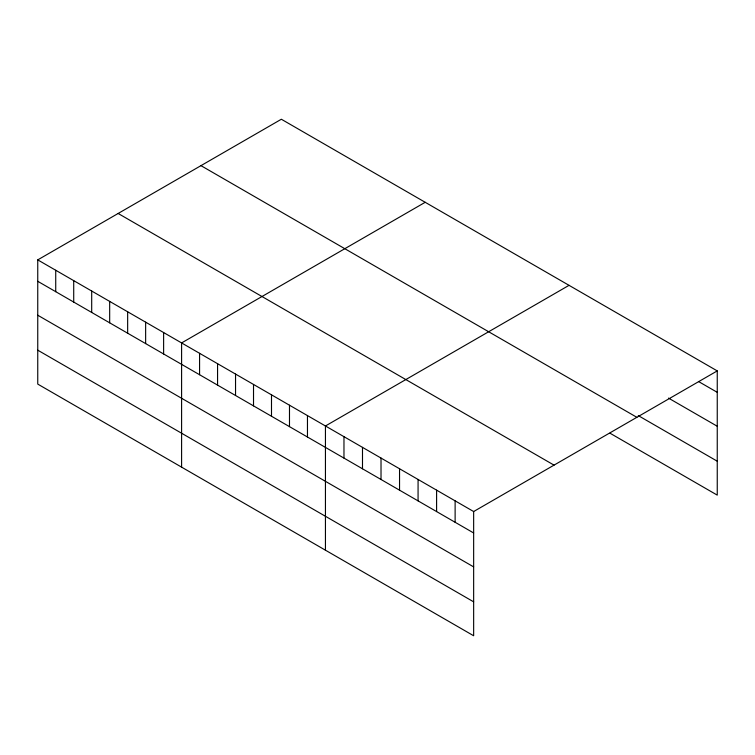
<?xml version="1.0" encoding="UTF-8"?>
<svg xmlns="http://www.w3.org/2000/svg" width="755" height="755" viewBox="0 0 755 755"><rect width="100%" height="100%" fill="white"/><g stroke="black" fill="none" stroke-linecap="round" stroke-linejoin="round"><path stroke-width="1.13" d="M37.75 259.88L473.649 511.541L473.649 635.757L37.75 384.097L37.75 259.88L281.351 119.243L717.25 370.903L717.25 495.12L609.993 433.2M425.197 202.293L181.596 342.93L181.596 467.147M569.043 285.333L325.443 425.98L325.443 550.197M473.649 511.541L717.25 370.903M698.724 381.634L717.25 392.326M668.496 398.102L717.25 426.245M638.268 415.599L717.25 461.201M200.962 165.647L636.861 417.317M118.139 213.467L554.038 465.137M37.75 281.304L473.649 532.964M37.75 315.222L473.649 566.892M37.75 350.178L473.649 601.839M455.123 500.848L455.123 522.271M436.598 490.155L436.598 511.579M418.072 479.453L418.072 500.876M399.546 468.761L399.546 490.184M381.02 458.068L381.02 479.491M362.494 447.366L362.494 468.789M343.969 436.673L343.969 458.096M307.464 415.599L307.464 437.022M289.486 405.218L289.486 426.641M271.498 394.837L271.498 416.26M253.52 384.455L253.52 405.879M235.541 374.074L235.541 395.497M217.563 363.693L217.563 385.116M199.575 353.312L199.575 374.735M163.618 332.549L163.618 353.972M145.639 322.168L145.639 343.591M127.652 311.787L127.652 333.21M109.673 301.405L109.673 322.829M91.695 291.024L91.695 312.447M73.716 280.643L73.716 302.066M55.728 270.262L55.728 291.685"/></g></svg>
